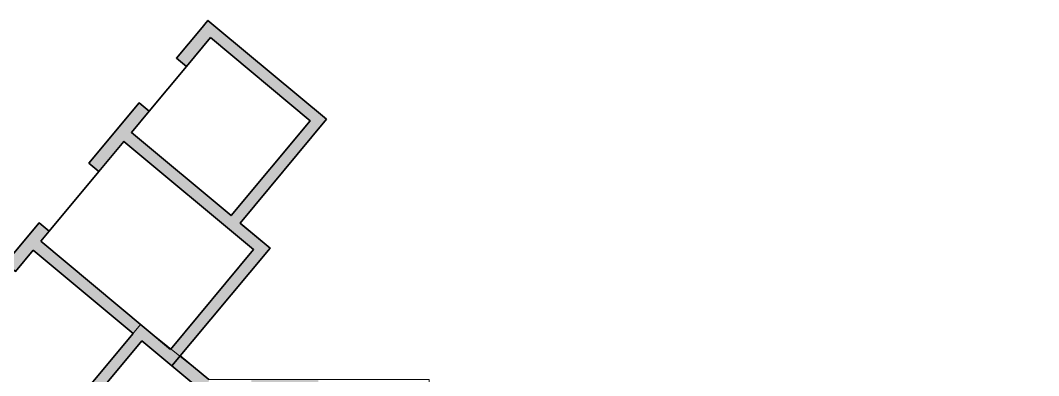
# Model space of a CAD drawing. Header units: millimetres. Extents: x 2258 to 5600, y 711 to 2563.
# Drawn here: x 2677 to 3283, y 2352 to 2563 of the extents above; entities that cross this region are included whole.
import ezdxf

# ---------------------------------------------------------------- set-up
doc = ezdxf.new("R2010")
doc.units = ezdxf.units.MM
for name, color, linetype, lineweight in [('PQI-A-FLOR', 21, 'Continuous', 30), ('PQI-A-IN-FURN', 39, 'Continuous', 13), ('PQI-A-WALL', 30, 'Continuous', 50), ('PQI-ST-COLM', 34, 'Continuous', 40)]:
    doc.layers.add(name, color=color, linetype=linetype, lineweight=lineweight)

msp = doc.modelspace()

# ---------------------------------------------------------------- hatches: boundary and pattern name
at = {"layer": 'PQI-A-IN-FURN', "true_color": 0x000000}
h = msp.add_hatch(color=18, dxfattribs=at)
h.dxf.hatch_style = 1
h.paths.add_polyline_path([(2854.354, 2341.911), (2854.354, 2349.637), (2814.491, 2349.657), (2814.491, 2318.365), (2818.353, 2318.365), (2818.355, 2341.93)], flags=17)
h.paths.add_polyline_path([(2825.686, 2427.842), (2807.878, 2442.68), (2859.317, 2504.412), (2794.617, 2558.324), (2788.681, 2563.27), (2784.229, 2557.928), (2770.009, 2540.862), (2775.945, 2535.916), (2790.165, 2552.982), (2849.523, 2503.522), (2802.536, 2447.131), (2743.178, 2496.592), (2753.688, 2509.205), (2747.752, 2514.151), (2717.953, 2478.388), (2723.888, 2473.442), (2738.726, 2491.249), (2815.892, 2426.951), (2766.432, 2367.593), (2689.266, 2431.891), (2694.212, 2437.827), (2688.276, 2442.773), (2668.369, 2418.881), (2674.305, 2413.935), (2684.815, 2426.549), (2744.173, 2377.089), (2697.186, 2320.698), (2637.828, 2370.159), (2652.047, 2387.224), (2646.112, 2392.17), (2620.368, 2361.275), (2611.195, 2368.918), (2606.249, 2362.982), (2621.358, 2350.393), (2631.645, 2362.739), (2634.613, 2360.266), (2696.346, 2308.827), (2749.515, 2372.637), (2767.323, 2357.799)])
h.paths.add_polyline_path([(2786.367, 2341.93), (2789.164, 2341.93), (2789.164, 2349.657), (2772.269, 2363.735), (2767.323, 2357.799)], flags=17)
h.paths.add_polyline_path([(2573.602, 2390.185), (2576.57, 2387.712), (2581.459, 2393.696), (2572.612, 2401.067), (2534.158, 2354.917), (2540.094, 2349.971)])
h.paths.add_polyline_path([(2540.097, 2349.967), (2534.155, 2354.918), (2508.189, 2323.756), (2514.131, 2318.804)])
h.paths.add_polyline_path([(2614.9, 2285.57), (2614.9, 2273.034), (2614.912, 2273.034), (2614.908, 2271.937), (2614.9, 2271.937), (2614.9, 2271.555), (2614.91, 2271.555), (2614.908, 2271.065), (2614.9, 2271.065), (2614.9, 2270.683), (2614.903, 2270.683), (2614.9, 2269.586), (2614.9, 2191.293), (2613.923, 2191.293), (2613.923, 2183.576), (2614.9, 2183.576), (2618.763, 2183.576), (2618.763, 2289.433), (2543.067, 2289.433), (2543.067, 2353.54), (2540.094, 2349.971), (2540.098, 2349.967), (2535.341, 2344.259), (2535.341, 2285.57)])
h.paths.add_polyline_path([(2459.632, 2191.303), (2459.636, 2259.447), (2451.91, 2250.175), (2451.905, 2191.303)])

# ---------------------------------------------------------------- linework, layer by layer
at = {"layer": 'PQI-A-FLOR', "color": 0, "lineweight": 35}
for points in [[(2775.945, 2535.916), (2753.688, 2509.205)], [(2694.212, 2437.827), (2723.888, 2473.442)]]:
    msp.add_lwpolyline(points, dxfattribs=at)
at = {"layer": 'PQI-A-IN-FURN', "color": 0, "lineweight": 35}
msp.add_line((2689.266, 2431.891), (2766.432, 2367.593), dxfattribs=at)
at = {"layer": 'PQI-A-IN-FURN'}
msp.add_lwpolyline([(2519.387, 2003.937), (2687.392, 2003.937), (2687.392, 1936.331), (2825.115, 1936.331), (2825.115, 2003.937), (3215.153, 2003.939), (3215.155, 2021.321), (3282.761, 2021.321), (3282.761, 2128.525), (3215.155, 2128.525), (3215.153, 2191.304), (2920.332, 2191.329), (2920.332, 2349.657), (2789.164, 2349.663), (2748.721, 2382.35), (2697.186, 2320.698), (2631.892, 2375.105)], dxfattribs=at)
at = {"layer": 'PQI-A-WALL', "color": 0, "lineweight": 35, "ltscale": 100}
for p, q in [((2772.269, 2363.735), (2789.164, 2349.657)), ((2767.323, 2357.799), (2786.367, 2341.93))]:
    msp.add_line(p, q, dxfattribs=at)
at = {"layer": 'PQI-A-WALL', "color": 0, "lineweight": 35, "ltscale": 1000}
for points in [[(2790.165, 2552.982), (2775.945, 2535.916), (2770.009, 2540.862), (2784.229, 2557.928)], [(2738.726, 2491.249), (2723.888, 2473.442), (2717.953, 2478.388), (2747.752, 2514.151), (2753.688, 2509.205), (2743.178, 2496.592)], [(2684.815, 2426.549), (2674.305, 2413.935), (2668.369, 2418.881), (2688.276, 2442.773), (2694.212, 2437.827), (2689.266, 2431.891)]]:
    msp.add_lwpolyline(points, dxfattribs=at)
at = {"layer": 'PQI-ST-COLM', "color": 0, "lineweight": 35}
for points in [[(2859.317, 2504.412), (2794.617, 2558.324), (2794.617, 2558.324), (2788.681, 2563.27), (2784.229, 2557.928)], [(2790.165, 2552.982), (2849.523, 2503.522), (2802.536, 2447.131), (2743.178, 2496.592), (2743.178, 2496.592), (2743.178, 2496.592)], [(2749.515, 2372.637), (2767.323, 2357.799), (2825.686, 2427.842), (2807.878, 2442.68), (2859.317, 2504.412)], [(2766.432, 2367.593), (2815.892, 2426.951), (2738.726, 2491.249)], [(2738.726, 2491.249), (2738.726, 2491.249), (2815.892, 2426.951), (2766.432, 2367.593)], [(2808.324, 2442.309), (2825.686, 2427.842), (2767.323, 2357.799), (2749.515, 2372.637), (2696.346, 2308.827)], [(2637.828, 2370.159), (2637.828, 2370.159), (2697.186, 2320.698), (2744.173, 2377.089), (2684.815, 2426.549), (2684.815, 2426.549), (2684.815, 2426.549)]]:
    msp.add_lwpolyline(points, dxfattribs=at)
at = {"layer": 'PQI-ST-COLM', "lineweight": 35}
msp.add_lwpolyline([(2689.266, 2431.891), (2689.266, 2431.891)], close=True, dxfattribs=at)

doc.saveas('drawing.dxf')
